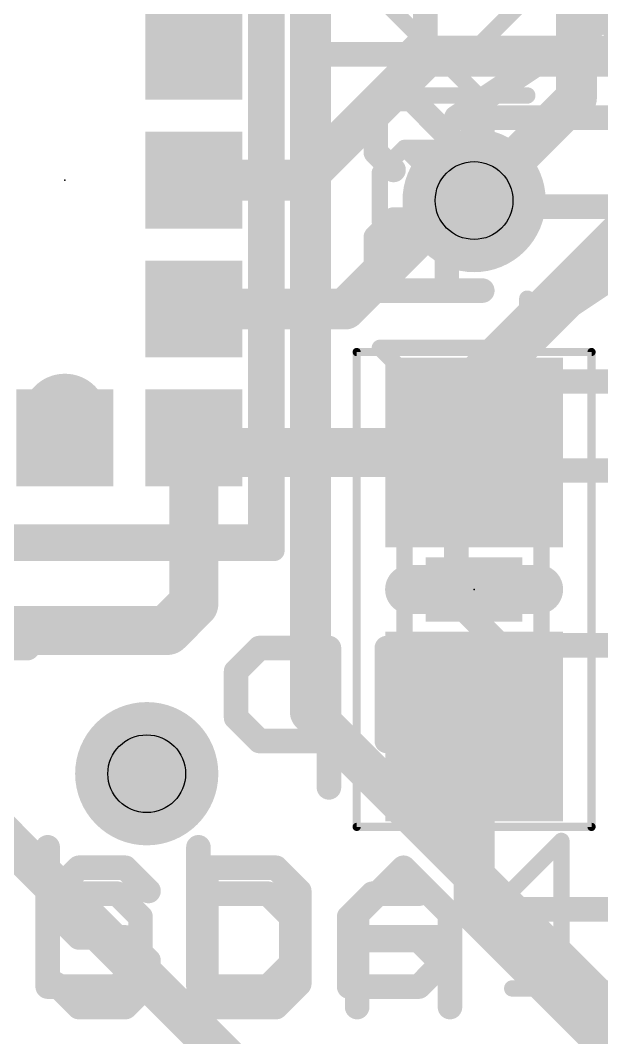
# Model space of a CAD drawing. Extents: x -1.9 to 34.1, y -8.2 to 17.9.
# Drawn here: x 12.42 to 16.03, y 3.57 to 9.88 of the extents above; entities that cross this region are included whole.
import ezdxf

# ---------------------------------------------------------------- set-up
doc = ezdxf.new("R2010")
doc.units = 0
for name, color, linetype in [('1', 12, 'CONTINUOUS'), ('16', 5, 'CONTINUOUS'), ('18', 110, 'CONTINUOUS'), ('21', 40, 'CONTINUOUS'), ('22', 6, 'CONTINUOUS'), ('23', 53, 'CONTINUOUS'), ('25', 253, 'CONTINUOUS'), ('27', 253, 'CONTINUOUS'), ('29', 253, 'CONTINUOUS'), ('31', 253, 'CONTINUOUS'), ('35', 253, 'CONTINUOUS'), ('39', 12, 'CONTINUOUS'), ('44', 253, 'CONTINUOUS'), ('51', 253, 'CONTINUOUS')]:
    doc.layers.add(name, color=color, linetype=linetype)

# ---------------------------------------------------------------- blocks, each defined once
blk = doc.blocks.new('RECT')
blk.add_solid([(-0.5, -0.5), (0.5, -0.5), (-0.5, 0.5), (0.5, 0.5)])
blk = doc.blocks.new('ROUNDV')
at = {"const_width": 0.5}
blk.add_lwpolyline([(0, -0.25, 1), (0, 0.25, 1), (0, -0.25)], format="xyb", dxfattribs=at)

msp = doc.modelspace()

# ---------------------------------------------------------------- linework, layer by layer
at = {"layer": '1'}
for points, const_width in [([(15.845, 10.167), (16.353, 9.659)], 0.254), ([(14.1766, 8.89), (14.9456, 9.659)], 0.254), ([(14.9456, 9.659), (16.353, 9.659)], 0.254), ([(13.5, 8.89), (14.1766, 8.89)], 0.254), ([(14.44, 8.09), (15.113, 8.763)], 0.254), ([(15.113, 8.763), (15.24, 8.763)], 0.254), ([(16.256, 8.636), (15.113, 7.493)], 0.3048), ([(13.5, 8.09), (14.44, 8.09)], 0.254), ([(15.113, 7.493), (15.113, 7.2)], 0.3048), ([(13.5, 6.261), (13.5, 7.29)], 0.3048), ([(13.5, 7.29), (13.59, 7.2)], 0.3048), ([(13.59, 7.2), (15.113, 7.2)], 0.3048), ([(15.113, 7.2), (15.24, 7.2)], 0.3048), ([(13.335, 6.096), (13.5, 6.261)], 0.3048), ([(12.192, 6.096), (13.335, 6.096)], 0.3048), ([(15.24, 5.5), (15.24, 4.357)], 0.254), ([(16.51, 3.087), (15.24, 4.357)], 0.254)]:
    msp.add_lwpolyline(points, dxfattribs=dict(at, const_width=const_width))
for points, const_width in [([(14.9456, 9.7225, 1), (14.9456, 9.5955)], 0.127), ([(14.9905, 9.6141, 1), (14.9007, 9.7039)], 0.127), ([(13.5, 8.9535, 1), (13.5, 8.8265)], 0.127), ([(14.1317, 8.9349, 1), (14.2215, 8.8451)], 0.127), ([(14.1766, 8.8265, 1), (14.1766, 8.9535)], 0.127), ([(15.113, 8.8265, 1), (15.113, 8.6995)], 0.127), ([(15.1579, 8.7181, 1), (15.0681, 8.8079)], 0.127), ([(15.24, 8.6995, 1), (15.24, 8.8265)], 0.127), ([(13.5, 8.1535, 1), (13.5, 8.0265)], 0.127), ([(14.44, 8.0265, 1), (14.44, 8.1535)], 0.127), ([(14.3951, 8.1349, 1), (14.4849, 8.0451)], 0.127), ([(15.1892, 7.493, 1), (15.0368, 7.493)], 0.1524), ([(15.0591, 7.5469, 1), (15.1669, 7.4391)], 0.1524), ([(13.5762, 7.29, 1), (13.4238, 7.29)], 0.1524), ([(13.5539, 7.3439, 1), (13.4461, 7.2361)], 0.1524), ([(13.59, 7.2762, 1), (13.59, 7.1238)], 0.1524), ([(13.5361, 7.1461, 1), (13.6439, 7.2539)], 0.1524), ([(15.113, 7.2762, 1), (15.113, 7.1238)], 0.1524), ([(15.113, 7.1238, 1), (15.113, 7.2762)], 0.1524), ([(15.24, 7.1238, 1), (15.24, 7.2762)], 0.1524), ([(15.0368, 7.2, 1), (15.1892, 7.2)], 0.1524), ([(13.5539, 6.2071, 1), (13.4461, 6.3149)], 0.1524), ([(13.4238, 6.261, 1), (13.5762, 6.261)], 0.1524), ([(13.335, 6.0198, 1), (13.335, 6.1722)], 0.1524), ([(13.2811, 6.1499, 1), (13.3889, 6.0421)], 0.1524), ([(15.3035, 5.5, 1), (15.1765, 5.5)], 0.127), ([(15.2849, 4.4019, 1), (15.1951, 4.3121)], 0.127), ([(15.1765, 4.357, 1), (15.3035, 4.357)], 0.127)]:
    msp.add_lwpolyline(points, format="xyb", dxfattribs=dict(at, const_width=const_width))
at = {"layer": '16', "const_width": 0.254}
for points in [[(15.875, 10.795), (15.875, 9.398)], [(14.224, 10.033), (14.224, 5.588)], [(15.24, 8.763), (15.875, 9.398)], [(14.224, 5.588), (16.51, 3.302)], [(11.938, 5.207), (13.97, 3.175)]]:
    msp.add_lwpolyline(points, dxfattribs=at)
at = {"layer": '16', "const_width": 0.127}
for points in [[(15.9199, 9.3531, 1), (15.8301, 9.4429)], [(15.8115, 9.398, 1), (15.9385, 9.398)], [(15.1951, 8.8079, 1), (15.2849, 8.7181)], [(14.2689, 5.6329, 1), (14.1791, 5.5431)], [(14.1605, 5.588, 1), (14.2875, 5.588)]]:
    msp.add_lwpolyline(points, format="xyb", dxfattribs=at)
at = {"layer": '21'}
for points, const_width in [([(14, 11.19), (14, 6.59)], 0.127), ([(14, 6.59), (11.4, 6.59)], 0.127), ([(14.84, 6.35), (15.64, 6.35)], 0.3048), ([(12.787, 4.6235), (12.6429, 4.4795)], 0.1524), ([(13.0751, 4.6235), (12.787, 4.6235)], 0.1524), ([(13.2191, 4.4795), (13.0751, 4.6235)], 0.1524), ([(13.5784, 4.6235), (13.5784, 3.7592)], 0.1524), ([(14.0106, 4.6235), (13.5784, 4.6235)], 0.1524), ([(14.1547, 4.4795), (14.0106, 4.6235)], 0.1524), ([(14.514, 4.3354), (14.8021, 4.6235)], 0.1524), ([(14.8021, 4.6235), (15.0902, 4.3354)], 0.1524), ([(12.6429, 4.4795), (12.6429, 4.3354)], 0.1524), ([(14.1547, 3.9033), (14.1547, 4.4795)], 0.1524), ([(12.6429, 4.3354), (12.787, 4.1914)], 0.1524), ([(14.514, 3.7592), (14.514, 4.3354)], 0.1524), ([(15.0902, 4.3354), (15.0902, 3.7592)], 0.1524), ([(12.787, 4.1914), (13.0751, 4.1914)], 0.1524), ([(13.0751, 4.1914), (13.2191, 4.0473)], 0.1524), ([(14.514, 4.1914), (15.0902, 4.1914)], 0.1524), ([(13.2191, 4.0473), (13.2191, 3.9033)], 0.1524), ([(12.787, 3.7592), (12.6429, 3.9033)], 0.1524), ([(13.2191, 3.9033), (13.0751, 3.7592)], 0.1524), ([(14.0106, 3.7592), (14.1547, 3.9033)], 0.1524), ([(13.0751, 3.7592), (12.787, 3.7592)], 0.1524), ([(13.5784, 3.7592), (14.0106, 3.7592)], 0.1524)]:
    msp.add_lwpolyline(points, dxfattribs=dict(at, const_width=const_width))
for points, const_width in [([(14, 6.5583, 1), (14, 6.6218)], 0.0635), ([(13.9682, 6.59, 1), (14.0318, 6.59)], 0.0635), ([(14.84, 6.4262, 1), (14.84, 6.2738)], 0.1524), ([(15.64, 6.2738, 1), (15.64, 6.4262)], 0.1524), ([(12.787, 4.6616, 1), (12.787, 4.5854)], 0.0762), ([(12.8139, 4.5966, 1), (12.76, 4.6505)], 0.0762), ([(13.102, 4.6505, 1), (13.0481, 4.5966)], 0.0762), ([(13.0751, 4.5854, 1), (13.0751, 4.6616)], 0.0762), ([(13.6165, 4.6235, 1), (13.5403, 4.6235)], 0.0762), ([(13.5784, 4.6616, 1), (13.5784, 4.5854)], 0.0762), ([(14.0376, 4.6505, 1), (13.9837, 4.5966)], 0.0762), ([(14.0106, 4.5854, 1), (14.0106, 4.6616)], 0.0762), ([(14.829, 4.6505, 1), (14.7751, 4.5966)], 0.0762), ([(14.829, 4.5966, 1), (14.7751, 4.6505)], 0.0762), ([(12.681, 4.4795, 1), (12.6048, 4.4795)], 0.0762), ([(12.616, 4.5064, 1), (12.6699, 4.4525)], 0.0762), ([(13.1922, 4.4525, 1), (13.2461, 4.5064)], 0.0762), ([(14.1928, 4.4795, 1), (14.1166, 4.4795)], 0.0762), ([(14.1277, 4.4525, 1), (14.1816, 4.5064)], 0.0762), ([(12.6699, 4.3624, 1), (12.616, 4.3085)], 0.0762), ([(12.6048, 4.3354, 1), (12.681, 4.3354)], 0.0762), ([(14.487, 4.3624, 1), (14.5409, 4.3085)], 0.0762), ([(14.5521, 4.3354, 1), (14.4759, 4.3354)], 0.0762), ([(15.1283, 4.3354, 1), (15.0521, 4.3354)], 0.0762), ([(15.0632, 4.3085, 1), (15.1171, 4.3624)], 0.0762), ([(12.787, 4.2295, 1), (12.787, 4.1533)], 0.0762), ([(12.76, 4.1644, 1), (12.8139, 4.2183)], 0.0762), ([(13.102, 4.2183, 1), (13.0481, 4.1644)], 0.0762), ([(13.0751, 4.1533, 1), (13.0751, 4.2295)], 0.0762), ([(14.514, 4.2295, 1), (14.514, 4.1533)], 0.0762), ([(15.0902, 4.1533, 1), (15.0902, 4.2295)], 0.0762), ([(13.2572, 4.0473, 1), (13.181, 4.0473)], 0.0762), ([(13.1922, 4.0204, 1), (13.2461, 4.0743)], 0.0762), ([(12.6699, 3.9302, 1), (12.616, 3.8763)], 0.0762), ([(13.2461, 3.8763, 1), (13.1922, 3.9302)], 0.0762), ([(14.1816, 3.8763, 1), (14.1277, 3.9302)], 0.0762), ([(13.181, 3.9033, 1), (13.2572, 3.9033)], 0.0762), ([(14.1166, 3.9033, 1), (14.1928, 3.9033)], 0.0762), ([(12.787, 3.7973, 1), (12.787, 3.7211)], 0.0762), ([(12.76, 3.7323, 1), (12.8139, 3.7861)], 0.0762), ([(13.0481, 3.7861, 1), (13.102, 3.7323)], 0.0762), ([(13.0751, 3.7211, 1), (13.0751, 3.7973)], 0.0762), ([(13.5784, 3.7973, 1), (13.5784, 3.7211)], 0.0762), ([(13.5403, 3.7592, 1), (13.6165, 3.7592)], 0.0762), ([(13.9837, 3.7861, 1), (14.0376, 3.7323)], 0.0762), ([(14.0106, 3.7211, 1), (14.0106, 3.7973)], 0.0762), ([(14.4759, 3.7592, 1), (14.5521, 3.7592)], 0.0762), ([(15.0521, 3.7592, 1), (15.1283, 3.7592)], 0.0762)]:
    msp.add_lwpolyline(points, format="xyb", dxfattribs=dict(at, const_width=const_width))
at = {"layer": '22', "const_width": 0.1524}
for points in [[(12.4679, 5.9864), (12.1798, 5.9864)], [(13.9068, 5.9864), (13.7627, 5.8424)], [(14.3389, 5.9864), (13.9068, 5.9864)], [(14.3389, 5.1221), (14.3389, 5.9864)], [(14.6982, 5.4102), (14.6982, 5.9864)], [(15.2744, 5.9864), (15.2744, 5.5543)], [(13.7627, 5.8424), (13.7627, 5.5543)], [(13.7627, 5.5543), (13.9068, 5.4102)], [(15.2744, 5.5543), (15.1304, 5.4102)], [(13.9068, 5.4102), (14.3389, 5.4102)], [(15.1304, 5.4102), (14.6982, 5.4102)], [(12.5933, 4.7505), (12.5933, 3.8862)], [(13.5288, 4.7505), (13.5288, 3.8862)], [(13.0255, 4.4624), (12.5933, 4.4624)], [(13.1695, 4.3184), (13.0255, 4.4624)], [(13.961, 4.4624), (13.5288, 4.4624)], [(14.105, 4.3184), (13.961, 4.4624)], [(14.6084, 4.4624), (14.4643, 4.3184)], [(14.8965, 4.4624), (14.6084, 4.4624)], [(13.1695, 4.0303), (13.1695, 4.3184)], [(14.105, 4.0303), (14.105, 4.3184)], [(14.4643, 4.3184), (14.4643, 3.8862)], [(14.8965, 4.1743), (14.4643, 4.1743)], [(15.0406, 4.0303), (14.8965, 4.1743)], [(13.0255, 3.8862), (13.1695, 4.0303)], [(13.961, 3.8862), (14.105, 4.0303)], [(14.8965, 3.8862), (15.0406, 4.0303)], [(12.5933, 3.8862), (13.0255, 3.8862)], [(13.5288, 3.8862), (13.961, 3.8862)], [(14.4643, 3.8862), (14.8965, 3.8862)]]:
    msp.add_lwpolyline(points, dxfattribs=at)
at = {"layer": '22', "const_width": 0.0762}
for points in [[(12.4679, 5.9483, 1), (12.4679, 6.0245)], [(13.9068, 6.0245, 1), (13.9068, 5.9483)], [(13.9337, 5.9595, 1), (13.8798, 6.0134)], [(14.377, 5.9864, 1), (14.3008, 5.9864)], [(14.3389, 5.9483, 1), (14.3389, 6.0245)], [(14.7363, 5.9864, 1), (14.6601, 5.9864)], [(15.3125, 5.9864, 1), (15.2363, 5.9864)], [(13.8008, 5.8424, 1), (13.7246, 5.8424)], [(13.7358, 5.8693, 1), (13.7896, 5.8154)], [(13.7896, 5.5812, 1), (13.7358, 5.5273)], [(15.3014, 5.5273, 1), (15.2475, 5.5812)], [(13.7246, 5.5543, 1), (13.8008, 5.5543)], [(15.2363, 5.5543, 1), (15.3125, 5.5543)], [(13.9068, 5.4483, 1), (13.9068, 5.3721)], [(13.8798, 5.3833, 1), (13.9337, 5.4371)], [(14.3389, 5.3721, 1), (14.3389, 5.4483)], [(14.6982, 5.4483, 1), (14.6982, 5.3721)], [(14.6601, 5.4102, 1), (14.7363, 5.4102)], [(15.1034, 5.4371, 1), (15.1573, 5.3833)], [(15.1304, 5.3721, 1), (15.1304, 5.4483)], [(14.3008, 5.1221, 1), (14.377, 5.1221)], [(12.6314, 4.7505, 1), (12.5552, 4.7505)], [(13.5669, 4.7505, 1), (13.4907, 4.7505)], [(12.5933, 4.5005, 1), (12.5933, 4.4243)], [(13.0524, 4.4894, 1), (12.9985, 4.4355)], [(13.0255, 4.4243, 1), (13.0255, 4.5005)], [(13.5288, 4.5005, 1), (13.5288, 4.4243)], [(13.9879, 4.4894, 1), (13.934, 4.4355)], [(13.961, 4.4243, 1), (13.961, 4.5005)], [(14.6084, 4.5005, 1), (14.6084, 4.4243)], [(14.6353, 4.4355, 1), (14.5815, 4.4894)], [(14.8965, 4.4243, 1), (14.8965, 4.5005)], [(13.2076, 4.3184, 1), (13.1314, 4.3184)], [(13.1426, 4.2914, 1), (13.1965, 4.3453)], [(14.1431, 4.3184, 1), (14.0669, 4.3184)], [(14.0781, 4.2914, 1), (14.132, 4.3453)], [(14.5024, 4.3184, 1), (14.4262, 4.3184)], [(14.4374, 4.3453, 1), (14.4913, 4.2914)], [(14.4643, 4.2124, 1), (14.4643, 4.1362)], [(14.9234, 4.2013, 1), (14.8696, 4.1474)], [(14.8965, 4.1362, 1), (14.8965, 4.2124)], [(13.1965, 4.0033, 1), (13.1426, 4.0572)], [(14.132, 4.0033, 1), (14.0781, 4.0572)], [(15.0675, 4.0033, 1), (15.0136, 4.0572)], [(13.1314, 4.0303, 1), (13.2076, 4.0303)], [(14.0669, 4.0303, 1), (14.1431, 4.0303)], [(15.0136, 4.0033, 1), (15.0675, 4.0572)], [(12.5933, 3.9243, 1), (12.5933, 3.8481)], [(12.5552, 3.8862, 1), (12.6314, 3.8862)], [(12.9985, 3.9131, 1), (13.0524, 3.8593)], [(13.0255, 3.8481, 1), (13.0255, 3.9243)], [(13.5288, 3.9243, 1), (13.5288, 3.8481)], [(13.4907, 3.8862, 1), (13.5669, 3.8862)], [(13.934, 3.9131, 1), (13.9879, 3.8593)], [(13.961, 3.8481, 1), (13.961, 3.9243)], [(14.4643, 3.9243, 1), (14.4643, 3.8481)], [(14.4262, 3.8862, 1), (14.5024, 3.8862)], [(14.8696, 3.9131, 1), (14.9234, 3.8593)], [(14.8965, 3.8481, 1), (14.8965, 3.9243)]]:
    msp.add_lwpolyline(points, format="xyb", dxfattribs=at)
at = {"layer": '23'}
for p in [(12.7, 8.89), (15.24, 6.35)]:
    msp.add_point(p, dxfattribs=at)
at = {"layer": '25', "const_width": 0.1524}
for points in [[(15.1298, 9.2777), (16.7568, 10.3623)], [(14.9366, 9.7795), (14.9366, 9.9999)], [(14.8264, 9.6694), (14.9366, 9.7795)], [(14.2756, 9.6694), (14.8264, 9.6694)], [(14.74, 9.3933), (14.6298, 9.2831)], [(14.8502, 9.3933), (14.74, 9.3933)], [(15.2908, 8.9526), (14.8502, 9.3933)], [(15.2908, 9.3933), (15.2908, 8.9526)], [(14.6298, 9.2831), (14.6298, 9.0628)], [(16.7568, 9.2777), (15.1298, 9.2777)], [(14.6298, 9.0628), (14.74, 8.9526)], [(15.1298, 7.6405), (16.7568, 8.7252)], [(16.7568, 8.7252), (15.1298, 8.7252)], [(14.6298, 8.5347), (14.74, 8.6448)], [(14.74, 8.6448), (14.9603, 8.6448)], [(14.9603, 8.6448), (15.0705, 8.5347)], [(15.0705, 8.4245), (15.2908, 8.6448)], [(14.6298, 8.2042), (14.6298, 8.5347)], [(15.0705, 8.5347), (15.0705, 8.2042)], [(15.2908, 8.2042), (14.6298, 8.2042)], [(16.7568, 7.6405), (15.1298, 7.6405)], [(15.401, 7.088), (15.1298, 6.8169)], [(16.4856, 7.088), (15.401, 7.088)], [(15.1298, 6.8169), (15.1298, 6.2745)], [(15.1298, 6.2745), (15.401, 6.0034)], [(15.401, 6.0034), (16.4856, 6.0034)], [(15.401, 5.4509), (15.1298, 5.1797)], [(15.1298, 5.1797), (15.1298, 4.6374)], [(15.1298, 4.6374), (15.401, 4.3662)], [(15.401, 4.3662), (16.4856, 4.3662)]]:
    msp.add_lwpolyline(points, dxfattribs=at)
at = {"layer": '25', "const_width": 0.0762}
for points in [[(14.9635, 9.7526, 1), (14.9097, 9.8065)], [(14.8985, 9.7795, 1), (14.9747, 9.7795)], [(14.2756, 9.7075, 1), (14.2756, 9.6313)], [(14.7995, 9.6963, 1), (14.8534, 9.6424)], [(14.8264, 9.6313, 1), (14.8264, 9.7075)], [(14.74, 9.4314, 1), (14.74, 9.3552)], [(14.7669, 9.3663, 1), (14.7131, 9.4202)], [(14.8771, 9.4202, 1), (14.8232, 9.3663)], [(14.8502, 9.3552, 1), (14.8502, 9.4314)], [(15.3289, 9.3933, 1), (15.2527, 9.3933)], [(14.6679, 9.2831, 1), (14.5917, 9.2831)], [(14.6029, 9.31, 1), (14.6568, 9.2562)], [(15.1298, 9.3158, 1), (15.1298, 9.2396)], [(15.1087, 9.3094, 1), (15.1509, 9.246)], [(14.6568, 9.0897, 1), (14.6029, 9.0358)], [(14.5917, 9.0628, 1), (14.6679, 9.0628)], [(14.7131, 8.9257, 1), (14.7669, 8.9796)], [(15.2527, 8.9526, 1), (15.3289, 8.9526)], [(15.2639, 8.9257, 1), (15.3177, 8.9796)], [(15.1298, 8.7633, 1), (15.1298, 8.6871)], [(14.74, 8.6829, 1), (14.74, 8.6067)], [(14.7669, 8.6179, 1), (14.7131, 8.6718)], [(14.9873, 8.6718, 1), (14.9334, 8.6179)], [(14.9603, 8.6067, 1), (14.9603, 8.6829)], [(15.3177, 8.6179, 1), (15.2639, 8.6718)], [(14.6679, 8.5347, 1), (14.5917, 8.5347)], [(14.6029, 8.5616, 1), (14.6568, 8.5077)], [(15.1086, 8.5347, 1), (15.0324, 8.5347)], [(15.0435, 8.5077, 1), (15.0974, 8.5616)], [(15.0435, 8.4515, 1), (15.0974, 8.3976)], [(14.6298, 8.2423, 1), (14.6298, 8.1661)], [(15.2908, 8.1661, 1), (15.2908, 8.2423)], [(14.5917, 8.2042, 1), (14.6679, 8.2042)], [(15.0324, 8.2042, 1), (15.1086, 8.2042)], [(15.1298, 7.6786, 1), (15.1298, 7.6024)], [(15.1087, 7.6722, 1), (15.1509, 7.6088)], [(15.401, 7.1261, 1), (15.401, 7.0499)], [(15.4279, 7.0611, 1), (15.374, 7.115)], [(15.1679, 6.8169, 1), (15.0917, 6.8169)], [(15.1029, 6.8438, 1), (15.1568, 6.7899)], [(15.1568, 6.3015, 1), (15.1029, 6.2476)], [(15.0917, 6.2745, 1), (15.1679, 6.2745)], [(15.401, 6.0415, 1), (15.401, 5.9653)], [(15.374, 5.9764, 1), (15.4279, 6.0303)], [(15.4279, 5.4239, 1), (15.374, 5.4778)], [(15.1679, 5.1797, 1), (15.0917, 5.1797)], [(15.1029, 5.2066, 1), (15.1568, 5.1528)], [(15.1568, 4.6643, 1), (15.1029, 4.6104)], [(15.0917, 4.6374, 1), (15.1679, 4.6374)], [(15.401, 4.4043, 1), (15.401, 4.3281)], [(15.374, 4.3393, 1), (15.4279, 4.3931)]]:
    msp.add_lwpolyline(points, format="xyb", dxfattribs=at)
at = {"layer": '27', "const_width": 0.1016}
for points in [[(15.2651, 9.4148), (14.655, 10.025)], [(15.1126, 9.5674), (15.5702, 10.025)], [(14.655, 9.4148), (15.5702, 9.4148)], [(14.655, 8.9369), (14.8076, 9.0894)], [(14.8076, 9.0894), (15.4177, 9.0894)], [(15.4177, 8.4793), (14.8076, 9.0894)], [(15.4177, 9.0894), (15.5702, 8.9369)], [(14.655, 8.6318), (14.655, 8.9369)], [(15.5702, 8.9369), (15.5702, 8.6318)], [(14.8076, 8.4793), (14.655, 8.6318)], [(15.5702, 8.6318), (15.4177, 8.4793)], [(15.4177, 8.4793), (14.8076, 8.4793)], [(15.5702, 7.5438), (15.5702, 8.1539)], [(14.9601, 7.5438), (14.655, 7.8489)], [(14.655, 7.8489), (15.5702, 7.8489)], [(15.4767, 4.4849), (15.7817, 4.79)], [(15.7817, 4.79), (15.7817, 3.8748)], [(15.4767, 3.8748), (16.0868, 3.8748)]]:
    msp.add_lwpolyline(points, dxfattribs=at)
at = {"layer": '27', "const_width": 0.0508}
for points in [[(15.0946, 9.5853, 1), (15.1306, 9.5494)], [(14.655, 9.4402, 1), (14.655, 9.3894)], [(15.2472, 9.3969, 1), (15.2831, 9.4328)], [(15.5702, 9.3894, 1), (15.5702, 9.4402)], [(14.8076, 9.1148, 1), (14.8076, 9.064)], [(14.8255, 9.1074, 1), (14.7896, 9.0715)], [(14.8255, 9.0715, 1), (14.7896, 9.1074)], [(15.4356, 9.1074, 1), (15.3997, 9.0715)], [(15.4177, 9.064, 1), (15.4177, 9.1148)], [(14.6804, 8.9369, 1), (14.6296, 8.9369)], [(14.6371, 8.9549, 1), (14.673, 8.9189)], [(15.5956, 8.9369, 1), (15.5448, 8.9369)], [(15.5522, 8.9189, 1), (15.5882, 8.9549)], [(14.6296, 8.6318, 1), (14.6804, 8.6318)], [(14.673, 8.6498, 1), (14.6371, 8.6139)], [(15.5448, 8.6318, 1), (15.5956, 8.6318)], [(15.5882, 8.6139, 1), (15.5522, 8.6498)], [(14.8076, 8.5047, 1), (14.8076, 8.4539)], [(14.7896, 8.4614, 1), (14.8255, 8.4973)], [(15.3997, 8.4973, 1), (15.4356, 8.4614)], [(15.3997, 8.4614, 1), (15.4356, 8.4973)], [(15.4177, 8.4539, 1), (15.4177, 8.5047)], [(15.5956, 8.1539, 1), (15.5448, 8.1539)], [(14.655, 7.8743, 1), (14.655, 7.8235)], [(14.673, 7.8668, 1), (14.6371, 7.8309)], [(15.5702, 7.8235, 1), (15.5702, 7.8743)], [(14.9421, 7.5258, 1), (14.978, 7.5618)], [(15.5448, 7.5438, 1), (15.5956, 7.5438)], [(15.8071, 4.79, 1), (15.7563, 4.79)], [(15.7997, 4.772, 1), (15.7638, 4.8079)], [(15.4587, 4.5029, 1), (15.4946, 4.467)], [(15.4767, 3.9002, 1), (15.4767, 3.8494)], [(15.7563, 3.8748, 1), (15.8071, 3.8748)]]:
    msp.add_lwpolyline(points, format="xyb", dxfattribs=at)
at = {"layer": '39', "const_width": 0.0508}
for points in [[(14.511, 4.877), (14.511, 7.823)], [(14.511, 7.823), (15.969, 7.823)], [(15.969, 7.823), (15.969, 4.877)], [(15.969, 4.877), (14.511, 4.877)]]:
    msp.add_lwpolyline(points, dxfattribs=at)
at = {"layer": '39', "const_width": 0.0254}
for points in [[(14.5237, 7.823, 1), (14.4983, 7.823)], [(14.511, 7.8357, 1), (14.511, 7.8103)], [(15.9817, 7.823, 1), (15.9563, 7.823)], [(15.969, 7.8103, 1), (15.969, 7.8357)], [(14.511, 4.8897, 1), (14.511, 4.8643)], [(14.4983, 4.877, 1), (14.5237, 4.877)], [(15.9563, 4.877, 1), (15.9817, 4.877)], [(15.969, 4.8643, 1), (15.969, 4.8897)]]:
    msp.add_lwpolyline(points, format="xyb", dxfattribs=at)
at = {"layer": '44'}
for centre in [(15.24, 8.763), (13.208, 5.207)]:
    msp.add_circle(centre, 0.2413, dxfattribs=at)
at = {"layer": '51'}
for points, const_width in [([(13.9, 11.09), (13.9, 6.69)], 0.127), ([(13.9, 6.69), (11.5, 6.69)], 0.127), ([(14.808, 5.994), (14.808, 6.706)], 0.1016), ([(15.659, 5.994), (15.659, 6.706)], 0.1016)]:
    msp.add_lwpolyline(points, dxfattribs=dict(at, const_width=const_width))
for points, const_width in [([(12.7, 7.225, 1), (12.7, 7.625, 1), (12.7, 7.225)], 0.127), ([(13.9, 6.6583, 1), (13.9, 6.7218)], 0.0635), ([(14.8334, 6.706, 1), (14.7826, 6.706)], 0.0508), ([(15.6844, 6.706, 1), (15.6336, 6.706)], 0.0508), ([(13.8682, 6.69, 1), (13.9318, 6.69)], 0.0635), ([(14.7826, 5.994, 1), (14.8334, 5.994)], 0.0508), ([(15.6336, 5.994, 1), (15.6844, 5.994)], 0.0508)]:
    msp.add_lwpolyline(points, format="xyb", dxfattribs=dict(at, const_width=const_width))

# ---------------------------------------------------------------- block references
at = {"layer": '1', "xscale": 0.5, "yscale": 0.5, "rotation": 270}
for p in [(13.5, 9.69), (13.5, 8.89), (13.5, 8.09), (12.7, 7.29), (13.5, 7.29)]:
    msp.add_blockref('RECT', p, dxfattribs=at)
at = {"layer": '1', "xscale": 1.075, "rotation": 90}
for p in [(15.24, 7.2), (15.24, 5.5)]:
    msp.add_blockref('RECT', p, dxfattribs=at)
at = {"layer": '18', "xscale": 0.889, "yscale": 0.889}
for p in [(15.24, 8.763), (15.24, 8.763), (13.208, 5.207), (13.208, 5.207)]:
    msp.add_blockref('ROUNDV', p, dxfattribs=at)
at = {"layer": '29'}
for p, xscale, yscale, rotation in [((13.5, 9.69), 0.6016, 0.6016, 270), ((13.5, 8.89), 0.6016, 0.6016, 270), ((13.5, 8.09), 0.6016, 0.6016, 270), ((15.24, 7.2), 1.1766, 1.1016, 90), ((12.7, 7.29), 0.6016, 0.6016, 270), ((13.5, 7.29), 0.6016, 0.6016, 270), ((15.24, 5.5), 1.1766, 1.1016, 90)]:
    msp.add_blockref('RECT', p, dxfattribs=dict(at, xscale=xscale, yscale=yscale, rotation=rotation))
at = {"layer": '31', "xscale": 0.5, "yscale": 0.5, "rotation": 270}
for p in [(13.5, 9.69), (13.5, 8.89), (13.5, 8.09), (12.7, 7.29), (13.5, 7.29)]:
    msp.add_blockref('RECT', p, dxfattribs=at)
at = {"layer": '31', "xscale": 1.075, "rotation": 90}
for p in [(15.24, 7.2), (15.24, 5.5)]:
    msp.add_blockref('RECT', p, dxfattribs=at)
at = {"layer": '35', "xscale": 0.3998, "yscale": 0.6, "rotation": 90}
msp.add_blockref('RECT', (15.24, 6.35), dxfattribs=at)
at = {"layer": '51', "xscale": 0.5001, "yscale": 0.95, "rotation": 90}
for p in [(15.2349, 6.9303), (15.2349, 5.7618)]:
    msp.add_blockref('RECT', p, dxfattribs=at)

doc.saveas('drawing.dxf')
